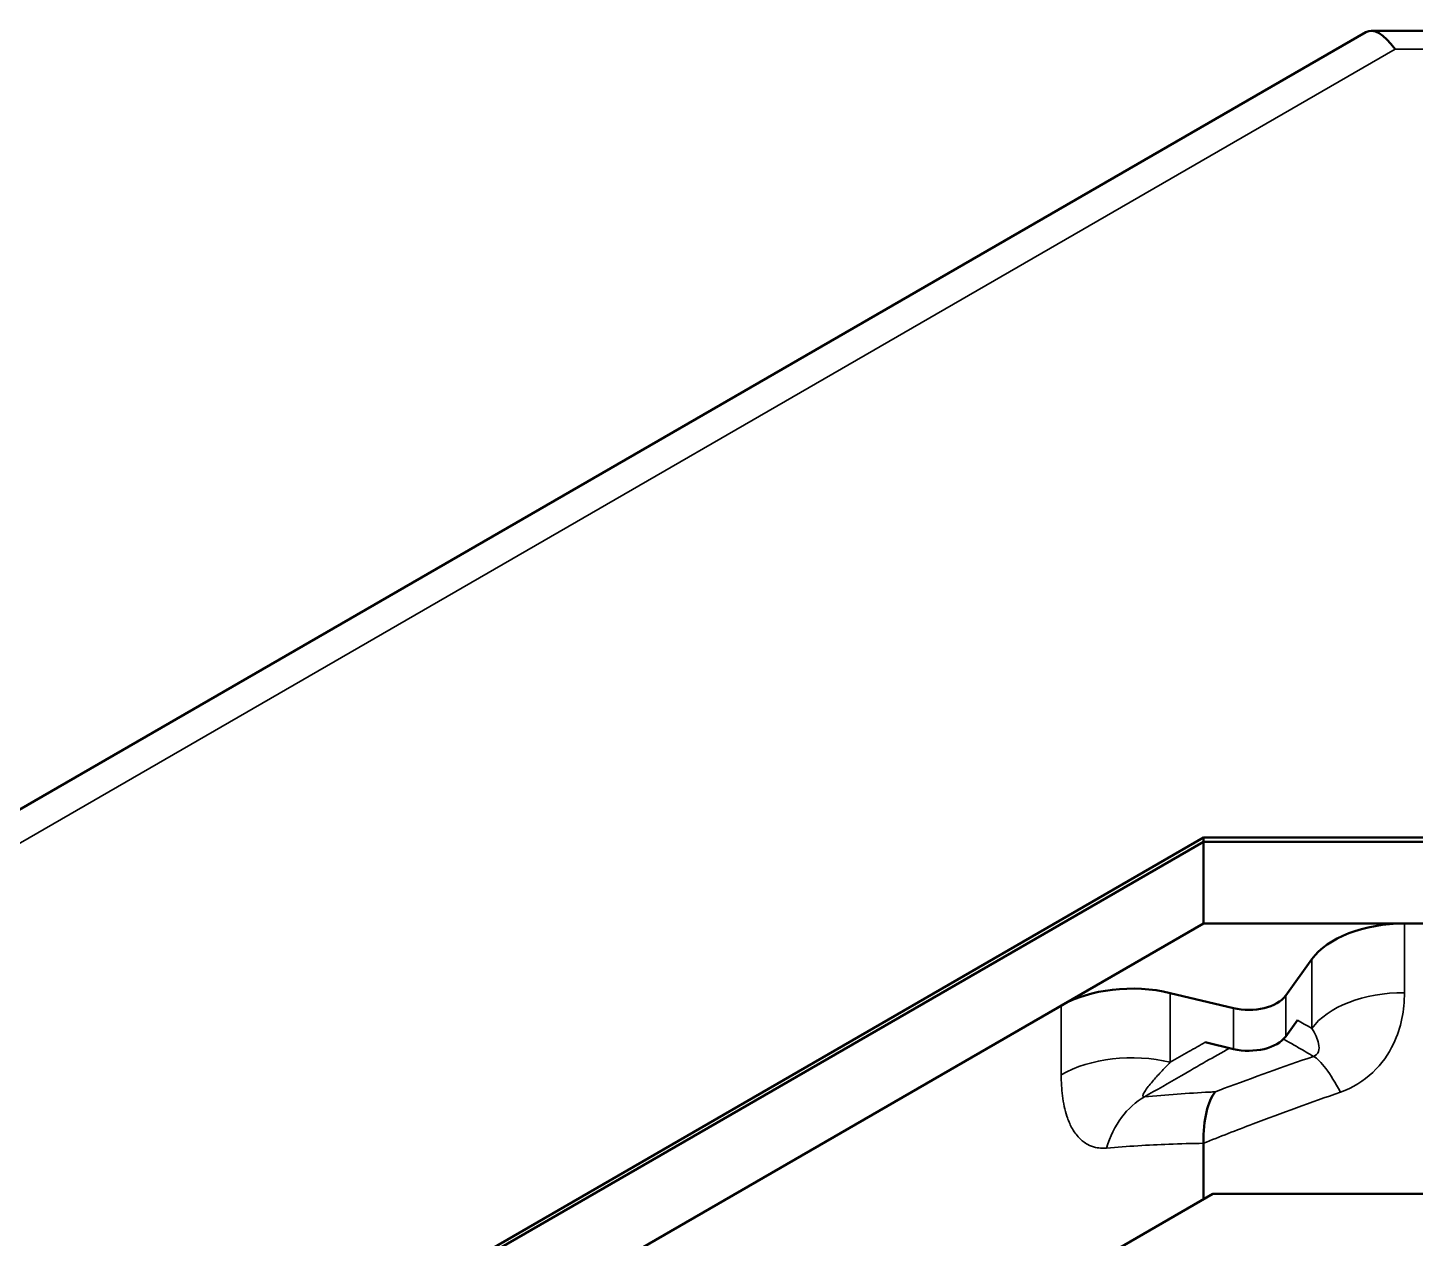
# Model space of a CAD drawing. Header units: inches. Extents: x -24.6 to 49, y -43 to 20.8.
# Drawn here: x 12.078 to 15.351, y 14.285 to 17.141 of the extents above; entities that cross this region are included whole.
import ezdxf

# ---------------------------------------------------------------- set-up
doc = ezdxf.new("R2010")
doc.units = ezdxf.units.IN
doc.header["$MEASUREMENT"] = 0
doc.layers.add('Visible (ANSI)', color=7, linetype='Continuous', lineweight=50)
doc.layers.add('Visible Narrow (ANSI)', color=7, linetype='Continuous', lineweight=35)

msp = doc.modelspace()

# ---------------------------------------------------------------- linework, layer by layer
at = {"layer": 'Visible (ANSI)'}
for p, q in [((15.2343, 17.1301), (8.8738, 13.4578)), ((18.1171, 17.1335), (15.247, 17.1335)), ((12.2623, 13.7354), (14.8513, 15.2302)), ((14.8513, 15.2302), (14.8513, 15.0277)), ((14.8513, 15.2302), (18.5128, 15.2302)), ((14.8513, 15.2206), (12.2623, 13.7258)), ((14.8513, 15.0277), (14.8513, 15.2206)), ((18.5128, 15.2206), (14.8513, 15.2206)), ((14.8513, 15.0277), (12.2623, 13.5329)), ((14.516, 14.8341), (14.8513, 15.0277)), ((14.8513, 15.0277), (15.3256, 15.0277)), ((18.5128, 15.0277), (14.8513, 15.0277)), ((15.0457, 14.8576), (15.1073, 14.9435)), ((14.7734, 14.8637), (14.9222, 14.8281)), ((15.0732, 14.7995), (15.0457, 14.7612)), ((14.9222, 14.7316), (14.8558, 14.7475)), ((14.8513, 14.5092), (14.8513, 14.3772)), ((12.3169, 12.9139), (14.8737, 14.3901)), ((14.8737, 14.3901), (16.6275, 14.3901))]:
    msp.add_line(p, q, dxfattribs=at)
for centre, major_axis, ratio, start_param, end_param in [((15.3035, 16.8973), (0.0631, -0.2354), 0.317837, 2.441154, 3.226552), ((15.3256, 14.8913), (-0.2362, 0), 0.57735, 4.712389, 5.890486), ((14.683, 14.7377), (-0.2362, 0), 0.57735, 4.31969, 5.497787), ((14.9584, 14.8785), (0.0945, 0), 0.57735, 4.31969, 5.890486), ((14.9584, 14.782), (0.0945, 0), 0.57735, 4.31969, 5.890486)]:
    msp.add_ellipse(centre, major_axis=major_axis, ratio=ratio, start_param=start_param, end_param=end_param, dxfattribs=at)
msp.add_open_spline([(14.8792, 14.6306), (14.8791, 14.6305), (14.879, 14.6304), (14.8702, 14.6196), (14.8633, 14.6035), (14.8539, 14.5623), (14.8513, 14.5376), (14.8513, 14.5092)], degree=3, knots=[-0.1801922, -0.1801922, -0.1801922, -0.1801922, -0.1794519, -0.1794519, -0.0882029, -0.0882029, 0, 0, 0, 0], dxfattribs=at)
at = {"layer": 'Visible Narrow (ANSI)'}
for p, q in [((9.0408, 13.4744), (15.3035, 17.0902)), ((15.3035, 17.0902), (18.0606, 17.0902)), ((15.3256, 14.8645), (15.3256, 15.0277)), ((15.1073, 14.9435), (15.1073, 14.7803)), ((14.7734, 14.7005), (14.7734, 14.8637)), ((14.516, 14.8341), (14.516, 14.6709)), ((15.0457, 14.7612), (15.0457, 14.8576)), ((14.9222, 14.8281), (14.9222, 14.7316))]:
    msp.add_line(p, q, dxfattribs=at)
for centre, major_axis, ratio, start_param, end_param in [((15.3256, 14.7281), (0.2362, 0), 0.57735, 1.570796, 2.748894), ((14.683, 14.5745), (-0.2362, 0), 0.57735, 4.31969, 5.497787), ((15.1745, 14.4934), (-0.0778, 0.2231), 0.226724, 5.288977, 6.037934), ((14.7899, 14.4015), (-0.0198, 0.2354), 0.757694, 0.336849, 1.085806)]:
    msp.add_ellipse(centre, major_axis=major_axis, ratio=ratio, start_param=start_param, end_param=end_param, dxfattribs=at)
for points, knots in [([(15.1745, 14.6298), (15.2337, 14.6505), (15.277, 14.6949), (15.3182, 14.7822), (15.3256, 14.8235), (15.3256, 14.8645)], [0, 0, 0, 0, 0.1635058, 0.1635058, 0.2910947, 0.2910947, 0.2910947, 0.2910947]), ([(15.1073, 14.7803), (15.1013, 14.7837), (15.0953, 14.7871), (15.0839, 14.7935), (15.0786, 14.7965), (15.0732, 14.7995)], [0.3712326, 0.3712326, 0.3712326, 0.3712326, 0.4254677, 0.4254677, 0.4736423, 0.4736423, 0.4736423, 0.4736423]), ([(15.1073, 14.7803), (15.115, 14.7678), (15.1207, 14.7555), (15.1262, 14.7303), (15.1231, 14.7183), (15.1113, 14.7141)], [-0.2910947, -0.2910947, -0.2910947, -0.2910947, -0.1635058, -0.1635058, 0, 0, 0, 0]), ([(14.7122, 14.6186), (14.741, 14.6352), (14.7698, 14.6517), (14.7986, 14.6682), (14.8185, 14.6797), (14.8384, 14.6911), (14.8765, 14.713), (14.8947, 14.7234), (14.9129, 14.7339)], [-0.2765266, -0.2765266, -0.2765266, -0.2765266, -0.1685438, -0.1685438, -0.1685438, -0.0938803, -0.0938803, -0.025646, -0.025646, -0.025646, -0.025646]), ([(14.8558, 14.7475), (14.8429, 14.7401), (14.83, 14.7328), (14.8025, 14.7171), (14.788, 14.7088), (14.7734, 14.7005)], [0.0457057, 0.0457057, 0.0457057, 0.0457057, 0.0938803, 0.0938803, 0.1481154, 0.1481154, 0.1481154, 0.1481154]), ([(15.0406, 14.7551), (15.0443, 14.753), (15.0479, 14.7509), (15.0597, 14.744), (15.0679, 14.7393), (15.076, 14.7346), (15.0878, 14.7278), (15.0996, 14.7209), (15.1113, 14.7141)], [-0.4590509, -0.4590509, -0.4590509, -0.4590509, -0.4254677, -0.4254677, -0.3508041, -0.3508041, -0.3508041, -0.2428213, -0.2428213, -0.2428213, -0.2428213]), ([(14.7122, 14.6186), (14.7115, 14.6186), (14.7109, 14.6186), (14.7097, 14.619), (14.7091, 14.6194), (14.7085, 14.6209), (14.7086, 14.6221), (14.7097, 14.6257), (14.711, 14.6282), (14.715, 14.6346), (14.7179, 14.6386), (14.7242, 14.6468), (14.7276, 14.6509), (14.7373, 14.6622), (14.7441, 14.6698), (14.7584, 14.685), (14.7657, 14.6926), (14.7734, 14.7005)], [-0.2910854, -0.2910854, -0.2910854, -0.2910854, -0.2773627, -0.2773627, -0.2554063, -0.2554063, -0.226863, -0.226863, -0.1897567, -0.1897567, -0.1477031, -0.1477031, -0.1112682, -0.1112682, -0.0532394, -0.0532394, 0, 0, 0, 0]), ([(15.1113, 14.7141), (15.04, 14.6897), (14.9693, 14.6643), (14.8924, 14.6356), (14.8858, 14.6331), (14.8792, 14.6306)], [0, 0, 0, 0, 0.1910343, 0.1910343, 0.2090411, 0.2090411, 0.2090411, 0.2090411]), ([(14.516, 14.6709), (14.516, 14.6538), (14.5169, 14.6372), (14.5211, 14.6042), (14.5245, 14.5878), (14.5326, 14.5636), (14.5362, 14.5547), (14.5456, 14.5373), (14.5515, 14.529), (14.5643, 14.5157), (14.571, 14.5105), (14.5842, 14.5034), (14.5903, 14.5011), (14.6018, 14.4984), (14.6071, 14.4978), (14.6159, 14.4975), (14.6193, 14.4976), (14.6228, 14.4979)], [0, 0, 0, 0, 0.0532394, 0.0532394, 0.1112682, 0.1112682, 0.1477031, 0.1477031, 0.1897567, 0.1897567, 0.226863, 0.226863, 0.2554063, 0.2554063, 0.2773627, 0.2773627, 0.2910854, 0.2910854, 0.2910854, 0.2910854]), ([(14.8792, 14.6306), (14.8749, 14.6304), (14.8706, 14.6302), (14.8153, 14.6273), (14.7639, 14.6236), (14.7122, 14.6186)], [0.1766584, 0.1766584, 0.1766584, 0.1766584, 0.1928497, 0.1928497, 0.3856994, 0.3856994, 0.3856994, 0.3856994]), ([(14.8513, 14.5092), (14.8902, 14.5247), (14.9293, 14.5399), (15.0366, 14.5807), (15.1053, 14.6057), (15.1745, 14.6298)], [-0.3008534, -0.3008534, -0.3008534, -0.3008534, -0.1910343, -0.1910343, 0, 0, 0, 0]), ([(14.6228, 14.4979), (14.6722, 14.5021), (14.7212, 14.5051), (14.7972, 14.5081), (14.8243, 14.5088), (14.8513, 14.5092)], [-0.3856994, -0.3856994, -0.3856994, -0.3856994, -0.1928497, -0.1928497, -0.084846, -0.084846, -0.084846, -0.084846])]:
    msp.add_open_spline(points, degree=3, knots=knots, dxfattribs=at)

doc.saveas('drawing.dxf')
